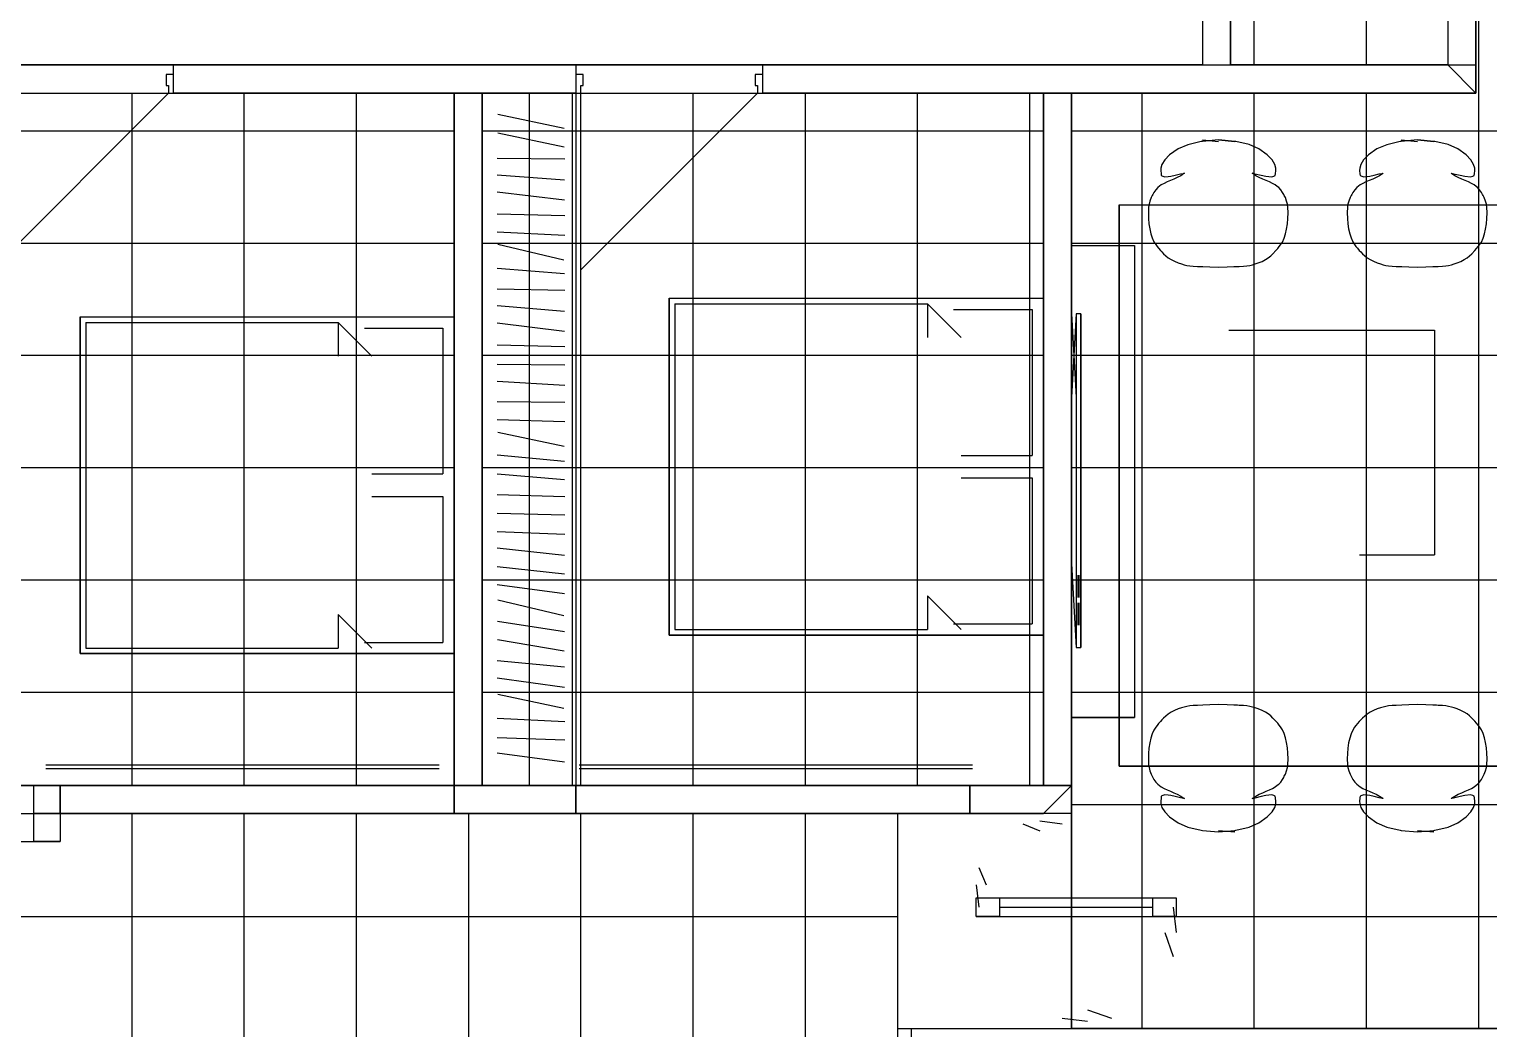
# Model space of a CAD drawing. Header units: metres. Extents: x 2 to 41.8, y 0.2 to 29.5.
# Drawn here: x 11.73 to 18.83, y 9.64 to 14.5 of the extents above; entities that cross this region are included whole.
import ezdxf

# ---------------------------------------------------------------- set-up
doc = ezdxf.new("R2010")
doc.units = ezdxf.units.M

msp = doc.modelspace()

# ---------------------------------------------------------------- linework, layer by layer
for p, q in [((17.5715, 20.4341), (17.5715, 14.3244)), ((17.6858, 20.4341), (17.6858, 14.3244)), ((18.2313, 20.4341), (18.2313, 14.3244)), ((18.6279, 15.8907), (18.6279, 14.3244)), ((18.7642, 15.8907), (18.7642, 14.188)), ((18.7767, 15.8907), (18.7767, 9.6426)), ((11.0715, 14.3244), (17.4351, 14.3244)), ((12.4351, 14.3244), (14.3897, 14.3244)), ((15.2988, 14.3244), (17.4351, 14.3244)), ((11.0715, 14.188), (13.7988, 14.188)), ((12.2313, 14.188), (12.2313, 10.8244)), ((12.4351, 14.188), (13.7988, 14.188)), ((12.7767, 14.188), (12.7767, 10.8244)), ((13.3222, 14.188), (13.3222, 10.8244)), ((13.7988, 14.188), (13.7988, 10.8244)), ((13.7988, 14.188), (13.7988, 10.8244)), ((13.9351, 14.188), (16.6624, 14.188)), ((13.9351, 14.188), (13.9351, 10.8244)), ((13.9351, 14.188), (13.9351, 10.8244)), ((13.9351, 14.188), (13.9351, 10.8244)), ((14.1624, 14.188), (14.1624, 10.8244)), ((14.3715, 14.188), (14.3715, 10.8244)), ((14.3897, 14.188), (14.3897, 10.8244)), ((14.4131, 14.188), (14.4131, 10.8244)), ((14.9585, 14.188), (14.9585, 10.8244)), ((15.2988, 14.188), (16.6624, 14.188)), ((15.504, 14.188), (15.504, 10.8244)), ((16.0495, 14.188), (16.0495, 10.8244)), ((16.5949, 14.188), (16.5949, 10.8244)), ((16.6624, 14.188), (16.6624, 10.8244)), ((16.6624, 14.188), (16.6624, 10.8244)), ((16.7988, 14.188), (18.7642, 14.188)), ((16.7988, 14.188), (16.7988, 9.6426)), ((16.7988, 14.188), (18.7642, 14.188)), ((16.7988, 14.188), (16.7988, 10.8244)), ((17.1404, 14.188), (17.1404, 9.6426)), ((17.6858, 14.188), (17.6858, 9.6426)), ((18.2313, 14.188), (18.2313, 9.6426)), ((14.0103, 14.0852), (14.3327, 14.0182)), ((11.0715, 14.005), (13.7988, 14.005)), ((13.9351, 14.005), (16.6624, 14.005)), ((14.0104, 13.9947), (14.3326, 13.9268)), ((16.7988, 14.005), (20.7533, 14.005)), ((17.4353, 13.9605), (17.514, 13.9533)), ((17.514, 13.9605), (17.5929, 13.9534)), ((18.402, 13.9605), (18.4808, 13.9533)), ((18.4808, 13.9605), (18.5596, 13.9534)), ((14.0069, 13.8711), (14.3361, 13.8685)), ((14.0073, 13.7909), (14.3357, 13.767)), ((14.008, 13.7075), (14.335, 13.6686)), ((17.0309, 13.6455), (17.0309, 10.9182)), ((17.0309, 13.6455), (19.0309, 13.6455)), ((14.0069, 13.6008), (14.3361, 13.5934)), ((14.007, 13.5141), (14.336, 13.4983)), ((11.0715, 13.4595), (13.7988, 13.4595)), ((13.9351, 13.4595), (16.6624, 13.4595)), ((14.0114, 13.4536), (14.3316, 13.377)), ((16.7988, 13.4595), (20.7533, 13.4595)), ((16.7988, 13.4475), (16.7988, 11.1539)), ((16.7988, 13.4475), (17.1052, 13.4475)), ((17.1052, 13.4475), (17.1052, 11.1539)), ((14.0073, 13.3371), (14.3356, 13.3117)), ((14.0069, 13.2362), (14.3361, 13.2308)), ((14.0074, 13.1563), (14.3356, 13.1288)), ((14.8442, 13.1908), (14.8442, 11.5544)), ((14.8442, 13.1908), (16.6624, 13.1908)), ((14.8715, 13.1635), (16.0988, 13.1635)), ((14.8715, 13.1635), (14.8715, 12.3726)), ((16.0988, 13.1635), (16.2624, 12.9999)), ((16.0988, 13.1635), (16.0988, 12.9999)), ((16.226, 13.1362), (16.6079, 13.1362)), ((16.6079, 13.1362), (16.6079, 12.4271)), ((16.6624, 13.1908), (16.6624, 11.5544)), ((11.9806, 13.101), (11.9806, 11.4646)), ((11.9806, 13.101), (13.7988, 13.101)), ((12.0079, 13.0737), (13.2351, 13.0737)), ((12.0079, 13.0737), (12.0079, 12.2828)), ((13.2351, 13.0737), (13.3988, 12.9101)), ((13.2351, 13.0737), (13.2351, 12.9101)), ((13.7988, 13.101), (13.7988, 11.4646)), ((14.0081, 13.0719), (14.3349, 13.0314)), ((16.7988, 13.116), (16.8215, 12.7107)), ((16.8215, 13.116), (16.8215, 11.495)), ((16.8442, 13.116), (16.8442, 11.495)), ((13.3624, 13.0464), (13.7442, 13.0464)), ((13.7442, 13.0464), (13.7442, 12.3373)), ((17.563, 13.0353), (18.563, 13.0353)), ((18.563, 13.0353), (18.563, 11.9444)), ((11.0715, 12.914), (13.7988, 12.914)), ((13.9351, 12.914), (16.6624, 12.914)), ((14.0069, 12.9647), (14.3361, 12.9568)), ((16.7988, 12.914), (20.7533, 12.914)), ((14.0069, 12.8714), (14.3361, 12.8682)), ((14.0072, 12.789), (14.3358, 12.7688)), ((16.7988, 12.7107), (16.7988, 11.9002)), ((14.0069, 12.6897), (14.3361, 12.6863)), ((14.0069, 12.6015), (14.3361, 12.5927)), ((14.0104, 12.5402), (14.3326, 12.4722)), ((14.0076, 12.4312), (14.3354, 12.3994)), ((16.2624, 12.4271), (16.6079, 12.4271)), ((11.0715, 12.3686), (13.7988, 12.3686)), ((13.9351, 12.3686), (16.6624, 12.3686)), ((14.8715, 12.3726), (14.8715, 11.5817)), ((16.7988, 12.3686), (20.7533, 12.3686)), ((12.0079, 12.2828), (12.0079, 11.4919)), ((13.3988, 12.3373), (13.7442, 12.3373)), ((14.0074, 12.3376), (14.3356, 12.3112)), ((16.2624, 12.3181), (16.6079, 12.3181)), ((16.6079, 12.3181), (16.6079, 11.609)), ((13.3988, 12.2282), (13.7442, 12.2282)), ((13.7442, 12.2282), (13.7442, 11.5191)), ((14.0069, 12.2385), (14.3361, 12.2284)), ((14.0069, 12.1467), (14.3361, 12.1384)), ((14.007, 12.0587), (14.336, 12.0446)), ((14.0077, 11.9778), (14.3353, 11.9437)), ((18.1993, 11.9444), (18.563, 11.9444)), ((14.0078, 11.8871), (14.3352, 11.8526)), ((16.7988, 11.9002), (16.8215, 11.495)), ((11.0715, 11.8231), (13.7988, 11.8231)), ((13.9351, 11.8231), (16.6624, 11.8231)), ((14.0083, 11.8006), (14.3347, 11.7573)), ((16.7988, 11.8231), (20.7533, 11.8231)), ((16.8294, 11.8462), (16.8294, 11.7381)), ((16.8351, 11.8462), (16.8351, 11.7381)), ((14.0112, 11.7257), (14.3318, 11.6503)), ((16.0988, 11.7453), (16.2624, 11.5817)), ((16.0988, 11.7453), (16.0988, 11.5817)), ((16.8294, 11.7111), (16.8294, 11.603)), ((16.8351, 11.7111), (16.8351, 11.603)), ((13.2351, 11.6555), (13.3988, 11.4919)), ((13.2351, 11.6555), (13.2351, 11.4919)), ((14.0087, 11.6217), (14.3343, 11.5726)), ((14.8715, 11.5817), (16.0988, 11.5817)), ((16.226, 11.609), (16.6079, 11.609)), ((13.3624, 11.5191), (13.7442, 11.5191)), ((14.0092, 11.5339), (14.3338, 11.4785)), ((14.8442, 11.5544), (16.6624, 11.5544)), ((11.9806, 11.4646), (13.7988, 11.4646)), ((12.0079, 11.4919), (13.2351, 11.4919)), ((14.0076, 11.4307), (14.3354, 11.3999)), ((14.0084, 11.3469), (14.3346, 11.3019)), ((11.0715, 11.2777), (13.7988, 11.2777)), ((13.9351, 11.2777), (16.6624, 11.2777)), ((14.0105, 11.2678), (14.3325, 11.1992)), ((16.7988, 11.2777), (20.7533, 11.2777)), ((14.0071, 11.151), (14.3359, 11.1342)), ((16.7988, 11.1539), (17.1052, 11.1539)), ((14.0069, 11.0571), (14.336, 11.0462)), ((14.0083, 10.9827), (14.3347, 10.9388)), ((11.8148, 10.9238), (13.726, 10.9238)), ((11.8148, 10.9062), (13.726, 10.9062)), ((14.4061, 10.9238), (16.3173, 10.9238)), ((14.4061, 10.9062), (16.3173, 10.9062)), ((17.0309, 10.9182), (19.0309, 10.9182)), ((11.0715, 10.8244), (13.7988, 10.8244)), ((11.0715, 10.8244), (11.8839, 10.8244)), ((11.8839, 10.8244), (13.7988, 10.8244)), ((13.9351, 10.8244), (16.6624, 10.8244)), ((14.3897, 10.8244), (16.3045, 10.8244)), ((16.3045, 10.8244), (16.6624, 10.8244)), ((16.7988, 10.7322), (20.7533, 10.7322)), ((10.9351, 10.688), (15.9533, 10.688)), ((10.9351, 10.688), (11.8533, 10.688)), ((10.9413, 10.688), (15.9533, 10.688)), ((11.8533, 10.688), (15.9533, 10.688)), ((11.8839, 10.688), (13.7988, 10.688)), ((12.2313, 10.688), (12.2313, 6.3923)), ((12.7767, 10.688), (12.7767, 9.0517)), ((13.3222, 10.688), (13.3222, 7.9423)), ((13.7988, 10.688), (14.3897, 10.688)), ((13.8676, 10.688), (13.8676, 7.9423)), ((14.3897, 10.688), (16.3045, 10.688)), ((14.4131, 10.688), (14.4131, 7.9423)), ((14.9585, 10.688), (14.9585, 7.9423)), ((15.504, 10.688), (15.504, 7.9423)), ((15.9533, 10.688), (15.9533, 7.9423)), ((15.9533, 10.688), (15.9533, 9.6426)), ((15.9533, 10.688), (15.9533, 9.0517)), ((16.3045, 10.688), (16.6624, 10.688)), ((16.6451, 10.6517), (16.7533, 10.6374)), ((16.5619, 10.6374), (16.6451, 10.6029)), ((17.4353, 10.6057), (17.514, 10.5986)), ((17.514, 10.6056), (17.5929, 10.5986)), ((18.402, 10.6057), (18.4808, 10.5986)), ((18.4808, 10.6056), (18.5596, 10.5986)), ((10.7988, 10.5517), (11.8839, 10.5517)), ((16.3494, 10.4249), (16.3838, 10.3417)), ((16.3351, 10.3417), (16.3494, 10.2335)), ((16.3351, 10.2789), (16.4488, 10.2789)), ((16.4488, 10.2789), (16.7533, 10.2789)), ((16.4488, 10.2335), (16.7533, 10.2335)), ((16.4488, 10.2335), (16.7533, 10.2335)), ((16.4488, 10.2335), (16.7533, 10.2335)), ((16.7533, 10.2789), (17.1942, 10.2789)), ((16.7533, 10.2335), (17.1942, 10.2335)), ((16.7533, 10.2335), (17.1942, 10.2335)), ((16.7533, 10.2335), (17.1942, 10.2335)), ((17.1942, 10.2789), (17.3079, 10.2789)), ((17.294, 10.2335), (17.3079, 10.1101)), ((9.3952, 10.1868), (15.9533, 10.1868)), ((16.3351, 10.188), (16.4488, 10.188)), ((16.4488, 10.188), (16.7533, 10.188)), ((16.7533, 10.188), (17.1942, 10.188)), ((16.7988, 10.1868), (20.7533, 10.1868)), ((17.1942, 10.188), (17.3079, 10.188)), ((17.2529, 10.1101), (17.294, 9.9929)), ((16.8767, 9.7338), (16.9939, 9.6928)), ((16.7533, 9.6928), (16.8767, 9.6789)), ((15.9533, 9.6426), (20.7533, 9.6426)), ((15.9533, 9.6426), (20.8897, 9.6426)), ((16.0215, 9.6426), (16.6624, 9.6426)), ((16.7988, 9.6426), (20.7533, 9.6426)), ((16.7988, 9.6426), (20.7533, 9.6426))]:
    msp.add_line(p, q)
for points in [[(20.7624, 20.4341), (20.7624, 15.8907), (18.6279, 15.8907), (18.6279, 14.3244), (17.5715, 14.3244), (17.5715, 20.4341), (20.7624, 20.4341)], [(20.7533, 9.6426), (16.7988, 9.6426), (16.7988, 14.188), (18.7642, 14.188), (18.7642, 15.8907), (20.7533, 15.8907), (20.7533, 9.6426)], [(11.0715, 15.7544), (15.4802, 15.7544), (16.5411, 15.7544), (17.4351, 15.7544), (17.4351, 14.3244), (11.0715, 14.3244), (11.0715, 15.7544)], [(12.3988, 14.2789), (12.3988, 14.2244), (12.4097, 14.2244), (12.4097, 14.188), (12.4351, 14.188), (12.4351, 14.2789), (12.3988, 14.2789)], [(14.3897, 14.2789), (14.3897, 14.188), (14.4151, 14.188), (14.4151, 14.2244), (14.426, 14.2244), (14.426, 14.2789), (14.3897, 14.2789)], [(15.2624, 14.2789), (15.2624, 14.2244), (15.2733, 14.2244), (15.2733, 14.188), (15.2988, 14.188), (15.2988, 14.2789), (15.2624, 14.2789)], [(15.2988, 14.3244), (18.6279, 14.3244), (18.7642, 14.188), (15.2988, 14.188), (15.2988, 14.3244)], [(18.6279, 14.3244), (18.7642, 14.3244), (18.7642, 14.188), (18.6279, 14.3244)], [(12.4097, 14.188), (11.5515, 13.3298)], [(15.2733, 14.188), (14.4151, 13.3298)], [(17.68, 13.7965), (17.6777, 13.7985), (17.6898, 13.7963), (17.7217, 13.7888), (17.7435, 13.7841), (17.7721, 13.7803), (17.7822, 13.7843), (17.7896, 13.7872), (17.7909, 13.7951), (17.7923, 13.8123), (17.7924, 13.8234), (17.7869, 13.8414), (17.7736, 13.8638), (17.7504, 13.8881), (17.7101, 13.9166), (17.6627, 13.9374), (17.598, 13.9525), (17.5929, 13.9534), (17.514, 13.9605), (17.4353, 13.9533), (17.4292, 13.9525), (17.3645, 13.9373), (17.3168, 13.9165), (17.2755, 13.888), (17.2521, 13.8638), (17.2386, 13.8414), (17.233, 13.8234), (17.2329, 13.8123), (17.2343, 13.7951), (17.2356, 13.7872), (17.2429, 13.7843), (17.2531, 13.7803), (17.2696, 13.7826), (17.2819, 13.7841), (17.3037, 13.7888), (17.3283, 13.795), (17.3427, 13.7979), (17.3477, 13.7987), (17.3452, 13.7965), (17.3298, 13.7865), (17.3134, 13.7778), (17.2965, 13.7701), (17.2798, 13.763), (17.2636, 13.7562), (17.2487, 13.7491), (17.2355, 13.7414), (17.2192, 13.7286), (17.2091, 13.7183), (17.1998, 13.7052), (17.1943, 13.6957), (17.1915, 13.6904), (17.1864, 13.68), (17.1802, 13.6635), (17.1758, 13.6475), (17.1736, 13.6332), (17.1728, 13.6057), (17.1734, 13.5794), (17.1754, 13.5532), (17.1792, 13.5279), (17.1848, 13.5045), (17.1912, 13.4842), (17.1991, 13.466), (17.2084, 13.4515), (17.2148, 13.4431), (17.2222, 13.4337), (17.231, 13.4238), (17.2387, 13.4159), (17.2467, 13.4074), (17.2573, 13.3977), (17.2695, 13.3881), (17.2836, 13.3791), (17.2998, 13.3708), (17.3182, 13.3634), (17.3334, 13.3581), (17.3467, 13.354), (17.3596, 13.351), (17.3737, 13.3487), (17.3903, 13.3471), (17.4111, 13.3459), (17.4379, 13.3446), (17.4713, 13.3432), (17.5133, 13.3419), (17.5551, 13.3432), (17.5883, 13.3446), (17.6059, 13.3456), (17.6143, 13.3459), (17.6349, 13.3471), (17.6515, 13.3487), (17.6655, 13.351), (17.6784, 13.354), (17.6917, 13.3581), (17.707, 13.3634), (17.7253, 13.3705), (17.7414, 13.3787), (17.7554, 13.3877), (17.7675, 13.3973), (17.778, 13.4072), (17.7928, 13.4227), (17.8014, 13.4326), (17.8089, 13.4418), (17.8154, 13.4501), (17.8249, 13.4643), (17.8329, 13.4824), (17.8394, 13.5037), (17.8447, 13.5261), (17.8488, 13.552), (17.8512, 13.5788), (17.852, 13.6056), (17.8512, 13.6332), (17.8495, 13.6442), (17.849, 13.6476), (17.8447, 13.6635), (17.8385, 13.68), (17.8335, 13.6904), (17.8307, 13.6957), (17.8253, 13.7052), (17.816, 13.7183), (17.806, 13.7286), (17.7987, 13.7341), (17.7897, 13.7414), (17.7765, 13.7491), (17.7616, 13.7562), (17.7454, 13.7631), (17.7286, 13.7701), (17.7117, 13.7778), (17.6953, 13.7865), (17.68, 13.7965)], [(18.6467, 13.7965), (18.6444, 13.7985), (18.6565, 13.7963), (18.6884, 13.7888), (18.7102, 13.7841), (18.7388, 13.7803), (18.7489, 13.7843), (18.7563, 13.7872), (18.7576, 13.7951), (18.7591, 13.8123), (18.7591, 13.8234), (18.7536, 13.8414), (18.7404, 13.8638), (18.7171, 13.8881), (18.6769, 13.9166), (18.6294, 13.9374), (18.5648, 13.9525), (18.5596, 13.9534), (18.4808, 13.9605), (18.402, 13.9533), (18.396, 13.9525), (18.3312, 13.9373), (18.2835, 13.9165), (18.2422, 13.888), (18.2188, 13.8638), (18.2054, 13.8414), (18.1997, 13.8234), (18.1996, 13.8123), (18.201, 13.7951), (18.2023, 13.7872), (18.2097, 13.7843), (18.2198, 13.7803), (18.2363, 13.7826), (18.2486, 13.7841), (18.2705, 13.7888), (18.295, 13.795), (18.3094, 13.7979), (18.3145, 13.7987), (18.3119, 13.7965), (18.2965, 13.7865), (18.2801, 13.7778), (18.2633, 13.7701), (18.2465, 13.763), (18.2303, 13.7562), (18.2154, 13.7491), (18.2023, 13.7414), (18.1859, 13.7286), (18.1758, 13.7183), (18.1665, 13.7052), (18.161, 13.6957), (18.1583, 13.6904), (18.1531, 13.68), (18.1469, 13.6635), (18.1425, 13.6475), (18.1403, 13.6332), (18.1396, 13.6057), (18.1401, 13.5794), (18.1422, 13.5532), (18.1459, 13.5279), (18.1515, 13.5045), (18.158, 13.4842), (18.1658, 13.466), (18.1751, 13.4515), (18.1815, 13.4431), (18.189, 13.4337), (18.1977, 13.4238), (18.2055, 13.4159), (18.2134, 13.4074), (18.224, 13.3977), (18.2362, 13.3881), (18.2503, 13.3791), (18.2665, 13.3708), (18.2849, 13.3634), (18.3001, 13.3581), (18.3134, 13.354), (18.3264, 13.351), (18.3404, 13.3487), (18.357, 13.3471), (18.3778, 13.3459), (18.4046, 13.3446), (18.438, 13.3432), (18.48, 13.3419), (18.5218, 13.3432), (18.555, 13.3446), (18.5727, 13.3456), (18.581, 13.3459), (18.6017, 13.3471), (18.6182, 13.3487), (18.6322, 13.351), (18.6452, 13.354), (18.6585, 13.3581), (18.6737, 13.3634), (18.6921, 13.3705), (18.7081, 13.3787), (18.7221, 13.3877), (18.7342, 13.3973), (18.7448, 13.4072), (18.7595, 13.4227), (18.7681, 13.4326), (18.7756, 13.4418), (18.7822, 13.4501), (18.7917, 13.4643), (18.7997, 13.4824), (18.8062, 13.5037), (18.8114, 13.5261), (18.8155, 13.552), (18.8179, 13.5788), (18.8187, 13.6056), (18.8179, 13.6332), (18.8162, 13.6442), (18.8157, 13.6476), (18.8114, 13.6635), (18.8052, 13.68), (18.8002, 13.6904), (18.7974, 13.6957), (18.792, 13.7052), (18.7828, 13.7183), (18.7727, 13.7286), (18.7654, 13.7341), (18.7564, 13.7414), (18.7432, 13.7491), (18.7283, 13.7562), (18.7122, 13.7631), (18.6954, 13.7701), (18.6785, 13.7778), (18.6621, 13.7865), (18.6467, 13.7965)], [(16.8442, 13.116), (16.8215, 13.116), (16.7988, 12.7107), (16.7988, 11.9002), (16.8215, 11.495), (16.8442, 11.495), (16.8442, 13.116)], [(10.9351, 11.5091), (10.9351, 10.688), (15.9533, 10.688), (15.9533, 7.9423), (13.1902, 7.9423), (13.1902, 9.0517), (12.5806, 9.0517), (12.5806, 6.3923), (9.3952, 6.3923), (9.3952, 11.5091), (10.9351, 11.5091)], [(17.68, 10.7625), (17.6953, 10.7726), (17.7117, 10.7812), (17.7286, 10.7889), (17.7454, 10.796), (17.7616, 10.8029), (17.7765, 10.81), (17.7897, 10.8177), (17.7987, 10.825), (17.806, 10.8305), (17.816, 10.8408), (17.8253, 10.8538), (17.8307, 10.8633), (17.8335, 10.8687), (17.8385, 10.8791), (17.8447, 10.8955), (17.849, 10.9115), (17.8495, 10.9149), (17.8512, 10.9259), (17.852, 10.9535), (17.8512, 10.9803), (17.8488, 11.0071), (17.8447, 11.0329), (17.8394, 11.0554), (17.8329, 11.0767), (17.8249, 11.0948), (17.8154, 11.109), (17.8089, 11.1173), (17.8014, 11.1265), (17.7928, 11.1364), (17.778, 11.1518), (17.7675, 11.1617), (17.7554, 11.1713), (17.7414, 11.1804), (17.7253, 11.1886), (17.707, 11.1956), (17.6917, 11.201), (17.6784, 11.2051), (17.6655, 11.2081), (17.6515, 11.2103), (17.6349, 11.2119), (17.6143, 11.2131), (17.6059, 11.2135), (17.5883, 11.2145), (17.5551, 11.2158), (17.5133, 11.2171), (17.4713, 11.2158), (17.4379, 11.2145), (17.4111, 11.2131), (17.3903, 11.2119), (17.3737, 11.2103), (17.3596, 11.2081), (17.3467, 11.2051), (17.3334, 11.201), (17.3182, 11.1956), (17.2998, 11.1883), (17.2836, 11.18), (17.2695, 11.1709), (17.2573, 11.1614), (17.2467, 11.1516), (17.2387, 11.1431), (17.231, 11.1353), (17.2222, 11.1253), (17.2148, 11.116), (17.2084, 11.1076), (17.1991, 11.093), (17.1912, 11.0749), (17.1848, 11.0546), (17.1792, 11.0311), (17.1754, 11.0059), (17.1734, 10.9796), (17.1728, 10.9533), (17.1736, 10.9259), (17.1758, 10.9115), (17.1802, 10.8955), (17.1864, 10.8791), (17.1915, 10.8687), (17.1943, 10.8633), (17.1998, 10.8538), (17.2091, 10.8408), (17.2192, 10.8305), (17.2355, 10.8177), (17.2487, 10.81), (17.2636, 10.8029), (17.2798, 10.796), (17.2965, 10.7889), (17.3134, 10.7813), (17.3298, 10.7726), (17.3452, 10.7625), (17.3477, 10.7603), (17.3427, 10.7612), (17.3283, 10.7641), (17.3037, 10.7703), (17.2819, 10.775), (17.2696, 10.7764), (17.2531, 10.7787), (17.2429, 10.7748), (17.2356, 10.7718), (17.2343, 10.7639), (17.2329, 10.7467), (17.233, 10.7357), (17.2386, 10.7177), (17.2521, 10.6953), (17.2755, 10.671), (17.3168, 10.6426), (17.3645, 10.6217), (17.4292, 10.6066), (17.4353, 10.6057), (17.514, 10.5986), (17.5929, 10.6056), (17.598, 10.6065), (17.6627, 10.6216), (17.7101, 10.6425), (17.7504, 10.671), (17.7736, 10.6952), (17.7869, 10.7176), (17.7924, 10.7356), (17.7923, 10.7467), (17.7909, 10.7639), (17.7896, 10.7718), (17.7822, 10.7748), (17.7721, 10.7787), (17.7435, 10.775), (17.7217, 10.7703), (17.6898, 10.7628), (17.6777, 10.7606), (17.68, 10.7625)], [(18.6467, 10.7625), (18.6621, 10.7726), (18.6785, 10.7812), (18.6954, 10.7889), (18.7122, 10.796), (18.7283, 10.8029), (18.7432, 10.81), (18.7564, 10.8177), (18.7654, 10.825), (18.7727, 10.8305), (18.7828, 10.8408), (18.792, 10.8538), (18.7974, 10.8633), (18.8002, 10.8687), (18.8052, 10.8791), (18.8114, 10.8955), (18.8157, 10.9115), (18.8162, 10.9149), (18.8179, 10.9259), (18.8187, 10.9535), (18.8179, 10.9803), (18.8155, 11.0071), (18.8114, 11.0329), (18.8062, 11.0554), (18.7997, 11.0767), (18.7917, 11.0948), (18.7822, 11.109), (18.7756, 11.1173), (18.7681, 11.1265), (18.7595, 11.1364), (18.7448, 11.1518), (18.7342, 11.1617), (18.7221, 11.1713), (18.7081, 11.1804), (18.6921, 11.1886), (18.6737, 11.1956), (18.6585, 11.201), (18.6452, 11.2051), (18.6322, 11.2081), (18.6182, 11.2103), (18.6017, 11.2119), (18.581, 11.2131), (18.5727, 11.2135), (18.555, 11.2145), (18.5218, 11.2158), (18.48, 11.2171), (18.438, 11.2158), (18.4046, 11.2145), (18.3778, 11.2131), (18.357, 11.2119), (18.3404, 11.2103), (18.3264, 11.2081), (18.3134, 11.2051), (18.3001, 11.201), (18.2849, 11.1956), (18.2665, 11.1883), (18.2503, 11.18), (18.2362, 11.1709), (18.224, 11.1614), (18.2134, 11.1516), (18.2055, 11.1431), (18.1977, 11.1353), (18.189, 11.1253), (18.1815, 11.116), (18.1751, 11.1076), (18.1658, 11.093), (18.158, 11.0749), (18.1515, 11.0546), (18.1459, 11.0311), (18.1422, 11.0059), (18.1401, 10.9796), (18.1396, 10.9533), (18.1403, 10.9259), (18.1425, 10.9115), (18.1469, 10.8955), (18.1531, 10.8791), (18.1583, 10.8687), (18.161, 10.8633), (18.1665, 10.8538), (18.1758, 10.8408), (18.1859, 10.8305), (18.2023, 10.8177), (18.2154, 10.81), (18.2303, 10.8029), (18.2465, 10.796), (18.2633, 10.7889), (18.2801, 10.7813), (18.2965, 10.7726), (18.3119, 10.7625), (18.3145, 10.7603), (18.3094, 10.7612), (18.295, 10.7641), (18.2705, 10.7703), (18.2486, 10.775), (18.2363, 10.7764), (18.2198, 10.7787), (18.2097, 10.7748), (18.2023, 10.7718), (18.201, 10.7639), (18.1996, 10.7467), (18.1997, 10.7357), (18.2054, 10.7177), (18.2188, 10.6953), (18.2422, 10.671), (18.2835, 10.6426), (18.3312, 10.6217), (18.396, 10.6066), (18.402, 10.6057), (18.4808, 10.5986), (18.5596, 10.6056), (18.5648, 10.6065), (18.6294, 10.6216), (18.6769, 10.6425), (18.7171, 10.671), (18.7404, 10.6952), (18.7536, 10.7176), (18.7591, 10.7356), (18.7591, 10.7467), (18.7576, 10.7639), (18.7563, 10.7718), (18.7489, 10.7748), (18.7388, 10.7787), (18.7102, 10.775), (18.6884, 10.7703), (18.6565, 10.7628), (18.6444, 10.7606), (18.6467, 10.7625)], [(16.3045, 10.688), (16.3045, 10.8244), (16.7988, 10.8244), (16.6624, 10.688), (16.3045, 10.688)], [(16.7988, 10.8244), (16.7988, 10.688), (16.6624, 10.688), (16.7988, 10.8244)]]:
    msp.add_lwpolyline(points)
for points in [[(12.4351, 14.3244), (14.3897, 14.3244), (14.3897, 14.188), (12.4351, 14.188)], [(11.0715, 14.188), (13.7988, 14.188), (13.7988, 10.8244), (11.0715, 10.8244)], [(13.7988, 14.188), (13.9351, 14.188), (13.9351, 10.8244), (13.7988, 10.8244)], [(13.9351, 14.188), (16.6624, 14.188), (16.6624, 10.8244), (13.9351, 10.8244)], [(13.9351, 14.188), (14.3897, 14.188), (14.3897, 10.8244), (13.9351, 10.8244)], [(16.6624, 14.188), (16.7988, 14.188), (16.7988, 10.8244), (16.6624, 10.8244)], [(17.0309, 13.6455), (19.0309, 13.6455), (19.0309, 10.9182), (17.0309, 10.9182)], [(16.7988, 13.4475), (17.1052, 13.4475), (17.1052, 11.1539), (16.7988, 11.1539)], [(14.8442, 13.1908), (16.6624, 13.1908), (16.6624, 11.5544), (14.8442, 11.5544)], [(11.9806, 13.101), (13.7988, 13.101), (13.7988, 11.4646), (11.9806, 11.4646)], [(11.7559, 10.8244), (11.8839, 10.8244), (11.8839, 10.688), (11.7559, 10.688)], [(11.8839, 10.8244), (13.7988, 10.8244), (13.7988, 10.688), (11.8839, 10.688)], [(13.7988, 10.8244), (14.3897, 10.8244), (14.3897, 10.688), (13.7988, 10.688)], [(14.3897, 10.8244), (16.3045, 10.8244), (16.3045, 10.688), (14.3897, 10.688)], [(11.7559, 10.688), (11.8839, 10.688), (11.8839, 10.5517), (11.7559, 10.5517)], [(16.3351, 10.2789), (16.4488, 10.2789), (16.4488, 10.188), (16.3351, 10.188)], [(17.1942, 10.2789), (17.3079, 10.2789), (17.3079, 10.188), (17.1942, 10.188)], [(16.0215, 9.6426), (20.8897, 9.6426), (20.8897, 9.5062), (16.0215, 9.5062)]]:
    msp.add_lwpolyline(points, close=True)

doc.saveas('drawing.dxf')
